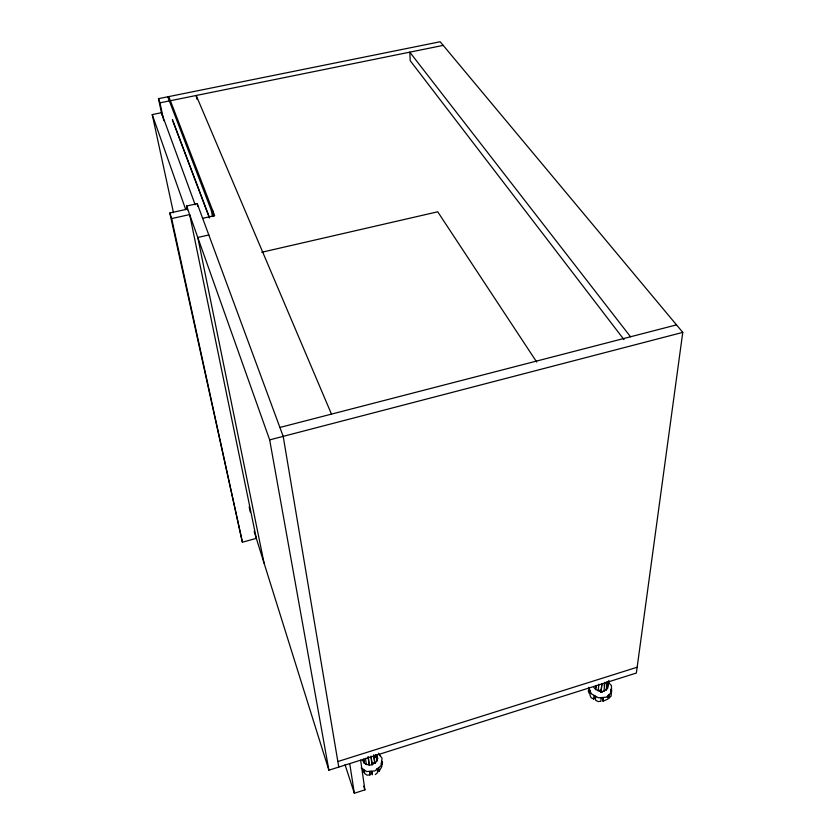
<?xml version="1.0" encoding="UTF-8"?>
<svg xmlns="http://www.w3.org/2000/svg" width="835" height="835" viewBox="0 0 835 835"><rect width="100%" height="100%" fill="white"/><g stroke="black" fill="none" stroke-linecap="round" stroke-linejoin="round"><path stroke-width="1.25" d="M589.301 688.781L588.268 691.077L589.301 693.53L589.625 690.065L590.303 691.693L589.99 695.158L591.023 697.622L593.654 699.093L593.988 695.628L595.741 696.609L595.397 700.074L598.027 701.546L600.803 701.337L601.158 697.872L603.381 697.705L603.006 701.17L607.932 699.125L608.318 695.659L609.602 694.459L609.206 697.924L607.4 696.526M604.905 682.258L603.945 691.223L601.075 691.599L595.606 689.533L595.992 685.692M596.148 688.04L596.399 685.472M598.142 691.004L598.862 684.189M601.075 691.599L601.868 683.917M601.148 691.182L601.941 683.51M604.185 685.733L604.457 683.176M608.538 681.527L607.838 687.936L606.325 689.929L606.847 681.882M606.325 689.929L607.16 682.247M607.473 686.547L607.755 683.99M608.037 682.863L608.256 685.535L608.819 680.4M611.46 688.416L611.063 691.891L611.032 689.366M611.491 690.096L611.136 696.119L609.206 697.924M161.959 115.22L158.483 98.676L440.16 41.75L682.769 332.382L636.364 673.031L328.886 770.194L254.153 531.457M382.524 761.896L382.127 764.662L381.72 761.311M371.074 756.113L372.212 764.756L369.206 765.152L368.35 757.293M363.455 759.161L363.976 762.866L366.314 764.495L369.352 764.703M376.752 768.941L379.173 771.248L381.856 766.499L381.449 763.148M593.654 699.093L595.397 696.661M364.519 770.684L363.037 772.458L362.557 769.118L364.185 770.194L364.655 773.534L367.097 775.151L369.968 774.943L369.832 771.697M373.673 755.55L374.873 763.357L376.773 761.176L375.99 754.997M375.353 774.536L377.65 772.563L377.222 769.223L378.746 767.908L379.173 771.248M606.022 689.564L603.945 691.223M593.862 687.414L595.606 689.533M363.976 762.866L364.091 760.163M376.867 756.113L377.629 758.545L376.773 761.176M374.623 762.96L372.212 764.756M362.567 760.539L364.436 762.626M345.053 764.776L354.343 793.25L364.895 789.858L360.636 760.163M337.841 761.541L637.157 667.238M169.818 212.998L242.39 542.207L256.314 538.377L189.66 214.585L171.666 218.572L169.818 212.998L187.698 209.053M338.77 767.073L283.19 436.361L197.258 203.677L186.612 206.015L269.674 439.878L682.769 332.382M279.902 427.457L676.507 324.878M261.741 252.264L437.717 211.798L536.728 362.087M208.813 234.979L197.791 237.464L264.079 563.176M167.772 96.808L211.349 210.451L212.539 210.18L213.75 216.536M202.665 218.321L214.647 215.649L168.806 96.599M173.461 212.685L152.231 114.593L161.468 112.704L195.202 204.826M158.483 98.676L160.007 102.82L443.197 45.382M602.557 692.131L601.304 692.372L599.561 690.43M372.118 771.519L369.508 771.603L369.968 774.943M372.587 762.71L374.852 762.992M361.169 767.939L366.596 771.54L374.884 770.924L381.01 765.653L382.086 758.264L378.412 753.222M607.953 681.934L611.46 685.598L611.564 692.351L606.408 697.194L598.413 697.789L591.378 693.875L588.612 687.32M630.529 336.766L409.787 52.167L410.225 60.704L623.995 339.626M379.361 754.767L380.457 756.27M599.968 690.148L601.304 692.372L600.438 690.044M331.474 414.118L196.194 95.482L196.883 99.167M209.595 217.904L172.417 119.53L172.605 120.428M173.064 121.639L209.314 217.643M152.231 114.593L185.704 209.543M363.663 786.163L364.895 789.858M171.666 218.572L242.39 542.207M602.369 698.206L603.006 701.17M160.007 102.82L163.754 120.668M249.174 506.887L250.218 511.98M186.612 206.015L187.405 209.846M197.258 203.677L197.77 206.235M211.349 210.451L212.518 216.568M269.674 439.878L328.886 770.194M349.719 763.607L354.343 793.25M365.459 758.326L366.314 764.495M368.037 756.52L369.206 765.152M371.805 771.436L372.253 774.776L372.159 772.605M371.147 758.18L371.805 763.117M373.756 754.715L374.873 763.357M375.489 754.882L375.802 757.355M377.159 754.84L377.629 758.545"/></g></svg>
